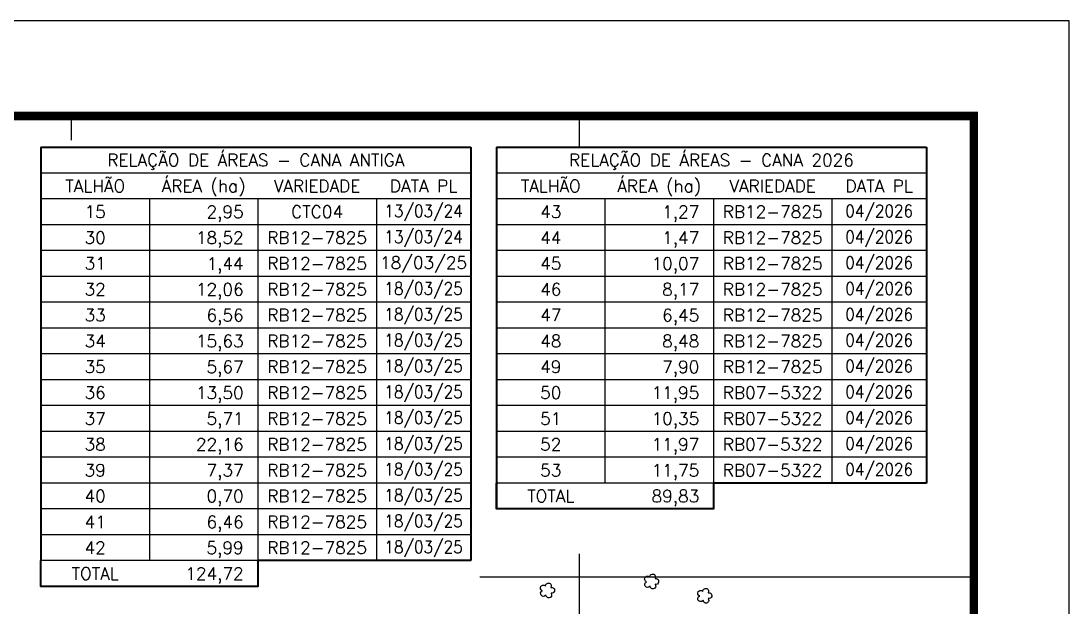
# Model space of a CAD drawing. Header units: inches. Extents: x 720421 to 723571, y 7810121 to 7814576.
# Drawn here: x 721920 to 723571, y 7813652 to 7814576 of the extents above; entities that cross this region are included whole.
import ezdxf
from ezdxf.enums import TextEntityAlignment as Align

# ---------------------------------------------------------------- set-up
doc = ezdxf.new("R2010")
doc.units = ezdxf.units.IN
doc.header["$MEASUREMENT"] = 0
doc.linetypes.add('CONTINUO', pattern=[0])
doc.linetypes.add('LIN0', pattern=[0])
for name, color, linetype in [('MALHA', 8, 'Continuous'), ('MARGEM', 5, 'Continuous'), ('MATO', 3, 'Continuous'), ('QUADRO_DE_AREAS_CANA_2026', 7, 'Continuous'), ('QUADRO_DE_AREAS_CANA_ANTIGA', 7, 'Continuous')]:
    doc.layers.add(name, color=color, linetype=linetype)
doc.styles.add('Simplex', font='simplex.shx')

msp = doc.modelspace()

# ---------------------------------------------------------------- linework, layer by layer
at = {"layer": 'MALHA', "color": 8}
for points in [[(722000, 7814388), (722000, 7814425.8)], [(722800, 7814376.9), (722800, 7814425.8)], [(722800, 7813497.4), (722800, 7813736.2)], [(722642.9, 7813700), (723421.3, 7813700)]]:
    msp.add_lwpolyline(points, dxfattribs=at)
at = {"layer": 'MARGEM', "color": 174, "linetype": 'LIN0', "elevation": -585.7, "flags": 128}
msp.add_lwpolyline([(723571.3, 7810120.8), (723571.3, 7814575.8), (720421.3, 7814575.8), (720421.3, 7810120.8)], close=True, dxfattribs=at)
at = {"layer": 'MARGEM', "color": 174, "linetype": 'LIN0', "const_width": 13.6, "elevation": -585.7, "flags": 128}
msp.add_lwpolyline([(723421.3, 7810622.3), (723421.3, 7814425.8), (720571.3, 7814425.8), (720571.3, 7810622.3)], close=True, dxfattribs=at)
at = {"layer": 'MATO', "linetype": 'CONTINUO'}
for points in [[(722911.2, 7813685.4, 0), (722909.2, 7813683.7, 0), (722906.6, 7813683.4, 0), (722904.8, 7813684.1, 0), (722903.5, 7813685.4, 0), (722903, 7813686.8, 0), (722902.9, 7813689, 0), (722903.6, 7813690.3, 0), (722904.3, 7813691.3, 0), (722905.8, 7813692.3, 0), (722904.8, 7813692.6, 0), (722903.9, 7813693.4, 0), (722902.8, 7813695.1, 0), (722902.6, 7813697.1, 0), (722903.4, 7813699.2, 0), (722904.2, 7813700, 0), (722905.7, 7813700.9, 0), (722907.3, 7813701.1, 0), (722908.5, 7813700.9, 0), (722909.5, 7813700.4, 0), (722910.6, 7813699.5, 0), (722910.9, 7813701.3, 0), (722911.2, 7813702.1, 0), (722912, 7813703.1, 0), (722913.2, 7813703.5, 0), (722914.4, 7813704.1, 0), (722915.7, 7813704.2, 0), (722917, 7813704, 0), (722918, 7813703.5, 0), (722918.8, 7813702.6, 0), (722919.4, 7813701.3, 0), (722919.7, 7813699.9, 0), (722919.1, 7813697.3, 0), (722920.9, 7813697.3, 0), (722922.4, 7813697, 0), (722923.8, 7813695.8, 0), (722924.6, 7813694.9, 0), (722924.8, 7813691.4, 0), (722924, 7813689.8, 0), (722922.8, 7813688.7, 0), (722921, 7813688.2, 0), (722919.4, 7813688.3, 0), (722920.2, 7813685, 0), (722919.8, 7813683.6, 0), (722918.9, 7813682.2, 0), (722917.8, 7813681.4, 0), (722916.3, 7813681, 0), (722914.8, 7813681.1, 0), (722913.7, 7813681.4, 0), (722912.4, 7813682.7, 0), (722911.5, 7813683.8, 0), (722911.2, 7813685.6, 0)], [(722747.2, 7813671.3, 0), (722745.2, 7813669.6, 0), (722742.6, 7813669.3, 0), (722740.8, 7813670, 0), (722739.5, 7813671.3, 0), (722739, 7813672.8, 0), (722738.8, 7813674.9, 0), (722739.5, 7813676.2, 0), (722740.3, 7813677.2, 0), (722741.7, 7813678.2, 0), (722740.8, 7813678.5, 0), (722739.9, 7813679.3, 0), (722738.8, 7813681, 0), (722738.6, 7813683, 0), (722739.4, 7813685.1, 0), (722740.2, 7813685.9, 0), (722741.7, 7813686.8, 0), (722743.3, 7813687, 0), (722744.5, 7813686.8, 0), (722745.5, 7813686.4, 0), (722746.6, 7813685.4, 0), (722746.9, 7813687.2, 0), (722747.2, 7813688, 0), (722748, 7813689, 0), (722749.2, 7813689.5, 0), (722750.4, 7813690, 0), (722751.7, 7813690.1, 0), (722753, 7813689.9, 0), (722754, 7813689.4, 0), (722754.7, 7813688.6, 0), (722755.4, 7813687.3, 0), (722755.7, 7813685.8, 0), (722755.1, 7813683.2, 0), (722756.9, 7813683.2, 0), (722758.4, 7813682.9, 0), (722759.8, 7813681.8, 0), (722760.6, 7813680.9, 0), (722760.8, 7813677.3, 0), (722759.9, 7813675.7, 0), (722758.8, 7813674.6, 0), (722756.9, 7813674.1, 0), (722755.3, 7813674.3, 0), (722756.2, 7813670.9, 0), (722755.8, 7813669.5, 0), (722754.8, 7813668.2, 0), (722753.8, 7813667.3, 0), (722752.3, 7813666.9, 0), (722750.8, 7813667, 0), (722749.6, 7813667.4, 0), (722748.4, 7813668.6, 0), (722747.5, 7813669.8, 0), (722747.2, 7813671.5, 0)], [(722994.9, 7813663, 0), (722992.9, 7813661.4, 0), (722990.3, 7813661.1, 0), (722988.5, 7813661.8, 0), (722987.2, 7813663, 0), (722986.7, 7813664.5, 0), (722986.5, 7813666.6, 0), (722987.2, 7813668, 0), (722988, 7813669, 0), (722989.4, 7813669.9, 0), (722988.5, 7813670.2, 0), (722987.6, 7813671, 0), (722986.5, 7813672.7, 0), (722986.3, 7813674.7, 0), (722987.1, 7813676.8, 0), (722987.9, 7813677.6, 0), (722989.4, 7813678.5, 0), (722991, 7813678.7, 0), (722992.2, 7813678.5, 0), (722993.2, 7813678.1, 0), (722994.3, 7813677.1, 0), (722994.6, 7813679, 0), (722994.9, 7813679.7, 0), (722995.7, 7813680.7, 0), (722996.9, 7813681.2, 0), (722998.1, 7813681.7, 0), (722999.4, 7813681.8, 0), (723000.7, 7813681.6, 0), (723001.7, 7813681.1, 0), (723002.4, 7813680.3, 0), (723003.1, 7813679, 0), (723003.4, 7813677.5, 0), (723002.8, 7813674.9, 0), (723004.6, 7813675, 0), (723006.1, 7813674.6, 0), (723007.5, 7813673.5, 0), (723008.3, 7813672.6, 0), (723008.5, 7813669, 0), (723007.6, 7813667.4, 0), (723006.5, 7813666.3, 0), (723004.6, 7813665.9, 0), (723003, 7813666, 0), (723003.9, 7813662.7, 0), (723003.5, 7813661.2, 0), (723002.5, 7813659.9, 0), (723001.5, 7813659, 0), (723000, 7813658.7, 0), (722998.5, 7813658.8, 0), (722997.3, 7813659.1, 0), (722996.1, 7813660.3, 0), (722995.2, 7813661.5, 0), (722994.9, 7813663.2, 0)]]:
    msp.add_polyline3d(points, dxfattribs=at)
at = {"layer": 'QUADRO_DE_AREAS_CANA_2026', "color": 174, "linetype": 'ByBlock', "lineweight": 40}
for p, q in [((722669.5, 7814376.9), (722669.5, 7813806.9)), ((722669.5, 7814376.9), (723346.5, 7814376.9)), ((723346.5, 7814376.9), (723346.5, 7813847.7))]:
    msp.add_line(p, q, dxfattribs=at)
at = {"layer": 'QUADRO_DE_AREAS_CANA_2026', "linetype": 'Continuous'}
for p, q in [((723346.5, 7814336.2), (722669.5, 7814336.2)), ((723346.5, 7814295.5), (722669.5, 7814295.5)), ((722840.2, 7814295.5), (722840.2, 7813969.8)), ((723011, 7814295.5), (723011, 7813969.8)), ((723197.8, 7814295.5), (723197.8, 7813847.7)), ((723346.5, 7814254.8), (722669.5, 7814254.8)), ((723346.5, 7814214.1), (722669.5, 7814214.1)), ((723346.5, 7814173.3), (722669.5, 7814173.3)), ((723346.5, 7814132.6), (722669.5, 7814132.6)), ((723346.5, 7814091.9), (722669.5, 7814091.9)), ((723346.5, 7814051.2), (722669.5, 7814051.2)), ((723346.5, 7814010.5), (722669.5, 7814010.5)), ((723346.5, 7813969.8), (722669.5, 7813969.8)), ((722840.2, 7813969.8), (722840.2, 7813847.7)), ((723011, 7813969.8), (723011, 7813847.7)), ((723346.5, 7813929.1), (722669.5, 7813929.1)), ((723346.5, 7813888.4), (722669.5, 7813888.4)), ((723011, 7813847.7), (722669.5, 7813847.7))]:
    msp.add_line(p, q, dxfattribs=at)
at = {"layer": 'QUADRO_DE_AREAS_CANA_2026', "color": 174, "linetype": 'ByBlock', "lineweight": 40}
msp.add_lwpolyline([(723346.5, 7813847.7), (723011, 7813847.7), (723011, 7813806.9), (722669.5, 7813806.9), (722669.5, 7813847.7)], dxfattribs=at)
at = {"layer": 'QUADRO_DE_AREAS_CANA_ANTIGA', "color": 174, "linetype": 'ByBlock', "lineweight": 40}
for p, q in [((721951.7, 7814376.9), (721951.7, 7813725.5)), ((721951.7, 7814376.9), (722628.7, 7814376.9)), ((722628.7, 7814376.9), (722628.7, 7813725.5))]:
    msp.add_line(p, q, dxfattribs=at)
at = {"layer": 'QUADRO_DE_AREAS_CANA_ANTIGA', "linetype": 'Continuous'}
for p, q in [((722628.7, 7814336.2), (721951.7, 7814336.2)), ((722628.7, 7814295.5), (721951.7, 7814295.5)), ((722122.5, 7814295.5), (722122.5, 7813969.8)), ((722293.3, 7814295.5), (722293.3, 7813969.8)), ((722480.1, 7814295.5), (722480.1, 7813725.5)), ((722628.7, 7814254.8), (721951.7, 7814254.8)), ((722628.7, 7814214.1), (721951.7, 7814214.1)), ((722628.7, 7814173.3), (721951.7, 7814173.3)), ((722628.7, 7814132.6), (721951.7, 7814132.6)), ((722628.7, 7814091.9), (721951.7, 7814091.9)), ((722628.7, 7814051.2), (721951.7, 7814051.2)), ((722628.7, 7814010.5), (721951.7, 7814010.5)), ((722628.7, 7813969.8), (721951.7, 7813969.8)), ((722122.5, 7813969.8), (722122.5, 7813806.9)), ((722293.3, 7813969.8), (722293.3, 7813806.9)), ((722628.7, 7813929.1), (721951.7, 7813929.1)), ((722628.7, 7813888.4), (721951.7, 7813888.4)), ((722628.7, 7813847.7), (721951.7, 7813847.7)), ((722628.7, 7813806.9), (721951.7, 7813806.9)), ((722122.5, 7813806.9), (722122.5, 7813725.5)), ((722293.3, 7813806.9), (722293.3, 7813725.5)), ((722628.7, 7813766.2), (721951.7, 7813766.2)), ((722293.3, 7813725.5), (721951.7, 7813725.5))]:
    msp.add_line(p, q, dxfattribs=at)
at = {"layer": 'QUADRO_DE_AREAS_CANA_ANTIGA', "color": 174, "linetype": 'ByBlock', "lineweight": 40}
msp.add_lwpolyline([(722628.7, 7813725.5), (722293.3, 7813725.5), (722293.3, 7813684.8), (721951.7, 7813684.8), (721951.7, 7813725.5)], dxfattribs=at)

# ---------------------------------------------------------------- texts
at = {"layer": 'QUADRO_DE_AREAS_CANA_2026', "linetype": 'Continuous', "style": 'Simplex'}
for s, p in [('RELAÇÃO DE ÁREAS - CANA 2026', (723008, 7814356.5)), ('TALHÃO', (722754.8, 7814315.8)), ('ÁREA (ha)', (722925.6, 7814315.8)), ('VARIEDADE', (723104.4, 7814315.8)), ('DATA PL', (723272.2, 7814315.8)), ('43', (722754.8, 7814275.1)), ('RB12-7825', (723104.4, 7814275.1)), ('44', (722754.8, 7814234.4)), ('RB12-7825', (723104.4, 7814234.4)), ('45', (722754.8, 7814193.7)), ('RB12-7825', (723104.4, 7814193.7)), ('46', (722754.8, 7814153)), ('RB12-7825', (723104.4, 7814153)), ('47', (722754.8, 7814112.3)), ('RB12-7825', (723104.4, 7814112.3)), ('48', (722754.8, 7814071.6)), ('RB12-7825', (723104.4, 7814071.6)), ('49', (722754.8, 7814030.9)), ('RB12-7825', (723104.4, 7814030.9)), ('50', (722754.8, 7813990.1)), ('RB07-5322', (723104.4, 7813990.1)), ('51', (722754.8, 7813949.4)), ('RB07-5322', (723104.4, 7813949.4)), ('52', (722754.8, 7813908.7)), ('RB07-5322', (723104.4, 7813908.7)), ('53', (722754.8, 7813868)), ('RB07-5322', (723104.4, 7813868)), ('TOTAL', (722754.8, 7813827.3))]:
    msp.add_text(s, height=19.5, dxfattribs=at).set_placement(p, align=Align.MIDDLE_CENTER)
for s, p in [('1,27', (722988.8, 7814265.3)), ('1,47', (722988.8, 7814224.6)), ('10,07', (722988.8, 7814183.8)), ('8,17', (722988.8, 7814143.1)), ('6,45', (722988.8, 7814102.4)), ('8,48', (722988.8, 7814061.7)), ('7,90', (722988.8, 7814021)), ('11,95', (722988.8, 7813980.3)), ('10,35', (722988.8, 7813939.6)), ('11,97', (722988.8, 7813898.9)), ('11,75', (722988.8, 7813858.2)), ('89,83', (722988.8, 7813817.4))]:
    msp.add_text(s, height=19.5, dxfattribs=at).set_placement(p, align=Align.RIGHT)
at = {"layer": 'QUADRO_DE_AREAS_CANA_2026', "linetype": 'Continuous', "style": 'Simplex', "width": 0.9}
for p in [(723272.2, 7814276.4), (723272.2, 7814235.7), (723272.2, 7814195), (723272.2, 7814154.3), (723272.2, 7814113.6), (723272.2, 7814072.9), (723272.2, 7814032.2), (723272.2, 7813991.5), (723272.2, 7813950.8), (723272.2, 7813910), (723272.2, 7813869.3)]:
    msp.add_text('04/2026', height=19.5, dxfattribs=at).set_placement(p, align=Align.MIDDLE_CENTER)
at = {"layer": 'QUADRO_DE_AREAS_CANA_ANTIGA', "linetype": 'Continuous', "style": 'Simplex'}
for s, p in [('RELAÇÃO DE ÁREAS - CANA ANTIGA', (722290.2, 7814356.5)), ('TALHÃO', (722037.1, 7814315.8)), ('ÁREA (ha)', (722207.9, 7814315.8)), ('VARIEDADE', (722386.7, 7814315.8)), ('DATA PL', (722554.4, 7814315.8)), ('15', (722037.1, 7814275.1)), ('CTC04', (722386.7, 7814275.1)), ('30', (722037.1, 7814234.4)), ('RB12-7825', (722386.7, 7814234.4)), ('31', (722037.1, 7814193.7)), ('RB12-7825', (722386.7, 7814193.7)), ('18/03/25', (722554.4, 7814195)), ('32', (722037.1, 7814153)), ('RB12-7825', (722386.7, 7814153)), ('33', (722037.1, 7814112.3)), ('RB12-7825', (722386.7, 7814112.3)), ('34', (722037.1, 7814071.6)), ('RB12-7825', (722386.7, 7814071.6)), ('35', (722037.1, 7814030.9)), ('RB12-7825', (722386.7, 7814030.9)), ('36', (722037.1, 7813990.1)), ('RB12-7825', (722386.7, 7813990.1)), ('37', (722037.1, 7813949.4)), ('RB12-7825', (722386.7, 7813949.4)), ('38', (722037.1, 7813908.7)), ('RB12-7825', (722386.7, 7813908.7)), ('39', (722037.1, 7813868)), ('RB12-7825', (722386.7, 7813868)), ('40', (722037.1, 7813827.3)), ('RB12-7825', (722386.7, 7813827.3)), ('41', (722037.1, 7813786.6)), ('RB12-7825', (722386.7, 7813786.6)), ('42', (722037.1, 7813745.9)), ('RB12-7825', (722386.7, 7813745.9)), ('TOTAL', (722037.1, 7813705.2))]:
    msp.add_text(s, height=19.5, dxfattribs=at).set_placement(p, align=Align.MIDDLE_CENTER)
for s, p in [('2,95', (722271, 7814265.3)), ('18,52', (722271, 7814224.6)), ('1,44', (722271, 7814183.8)), ('12,06', (722271, 7814143.1)), ('6,56', (722271, 7814102.4)), ('15,63', (722271, 7814061.7)), ('5,67', (722271, 7814021)), ('13,50', (722271, 7813980.3)), ('5,71', (722271, 7813939.6)), ('22,16', (722271, 7813898.9)), ('7,37', (722271, 7813858.2)), ('0,70', (722271, 7813817.4)), ('6,46', (722271, 7813776.7)), ('5,99', (722271, 7813736)), ('124,72', (722271, 7813695.3))]:
    msp.add_text(s, height=19.5, dxfattribs=at).set_placement(p, align=Align.RIGHT)
at = {"layer": 'QUADRO_DE_AREAS_CANA_ANTIGA', "linetype": 'Continuous', "style": 'Simplex', "width": 0.9}
for s, p in [('13/03/24', (722554.4, 7814276.4)), ('13/03/24', (722554.4, 7814235.7)), ('18/03/25', (722554.4, 7814154.3)), ('18/03/25', (722554.4, 7814113.6)), ('18/03/25', (722554.4, 7814072.9)), ('18/03/25', (722554.4, 7814032.2)), ('18/03/25', (722554.4, 7813991.5)), ('18/03/25', (722554.4, 7813950.8)), ('18/03/25', (722554.4, 7813910)), ('18/03/25', (722554.4, 7813869.3)), ('18/03/25', (722554.4, 7813828.6)), ('18/03/25', (722554.4, 7813787.9)), ('18/03/25', (722554.4, 7813747.2))]:
    msp.add_text(s, height=19.5, dxfattribs=at).set_placement(p, align=Align.MIDDLE_CENTER)

doc.saveas('drawing.dxf')
